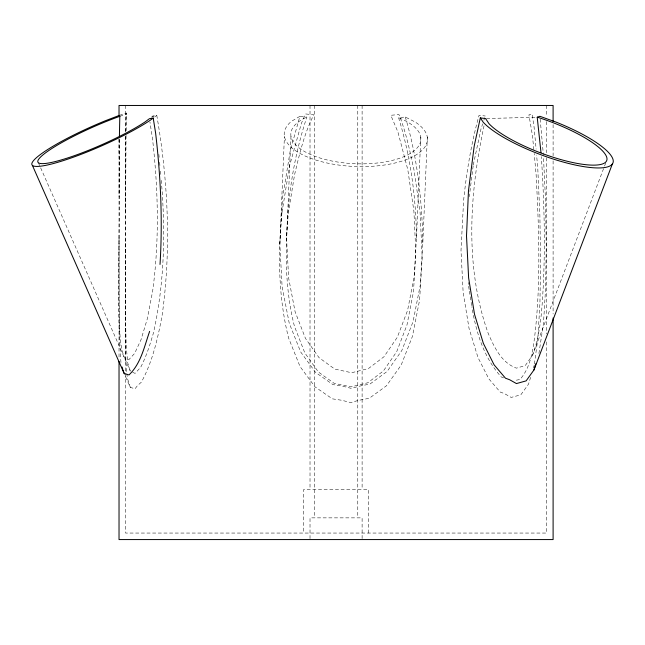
<?xml version="1.0" encoding="UTF-8"?>
<svg xmlns="http://www.w3.org/2000/svg" width="645" height="645" viewBox="0 0 645 645"><rect width="100%" height="100%" fill="white"/><g stroke="black" fill="none" stroke-linecap="round" stroke-linejoin="round"><path stroke-width="0.48" stroke-dasharray="3.23 2.42" d="M119.035 237.884L119.148 304.762C120.292 322.46 117.954 341.189 124.541 358.08L128.968 359.547L134.628 353.412L140.989 339.802L147.294 318.856L152.655 291.008C159.517 240.496 158.251 189.243 152.494 138.683L149.938 122.042M119.099 139.022L119.027 151.527C120.768 222.227 116.06 293.185 121.042 363.756M125.662 136.732L125.541 339.028L125.872 360.176L126.815 373.02M119.357 139.796L119.035 196.628M125.727 131.806L126.114 113.02L119.349 115.391M126.065 135.434L125.549 211.407M126.162 130.725L126.815 114.02L126.114 113.02M427.321 137.054L422.822 242.851L420.218 285.267L413.066 321.653L401.795 350.566L387.113 371.439L369.972 384.041L358.427 386.371L351.509 388.443L342.1 386.033L332.957 384.605L315.607 372.447L300.667 351.944L289.218 323.137L282.099 286.646L279.841 243.947L284.429 136.256M420.774 137.014L416.468 238.15L414.098 276.907L407.584 310.398L397.32 337.254L383.96 356.758L368.376 368.601L351.598 372.729L334.755 369.085L319.009 357.628L305.464 338.415L295.088 311.664L288.646 278.068L286.598 239.118L290.976 136.297M279.841 243.947L282.607 197.483L290.194 150.995L299.869 116.318L306.875 117.108L306.706 117.487C293.773 156.743 287.46 197.83 286.598 239.118M473.156 165.942L469.286 196.652M534.415 363.925L537.93 337.94L539.938 302.924L540.566 261.322L539.889 215.664L537.825 169.377L536.624 155.058M484.016 125.904C469.512 193.71 464.561 267.07 488.16 333.247C494.191 347.075 501.375 362.659 516.435 368.15L525.272 365.554L532.536 355.242L604.188 167.023M473.269 164.999L481.065 128.637L482.645 123.88M533.407 367.956L534.237 365.143M538.914 353.452L543.501 323.298L545.597 288.065L546.234 246.446L545.549 200.797L543.525 157.549M532.536 355.242C538.801 338.117 541.139 319.952 542.308 301.852C545.702 253.517 544.428 204.965 541.365 156.646M530.617 377.333L528.529 384.138L520.813 394.821L511.187 397.417L504.487 393.627L500.206 392.055L488.765 378.728L477.969 357.475L469.052 328.458L463.134 292.306L460.998 250.47L463.61 200.49C466.545 171.747 471.334 143.134 479.058 115.294L485.266 116.003M483.879 120.188L484.709 117.672M604.55 166.079L605.986 162.314M151.502 117.132L153.002 115.971L156.783 115.374C168.192 181.334 171.376 249.067 162.113 315.486C157.759 338.44 152.623 361.531 141.368 382.146L137.345 385.742L135.079 388.774L130.314 387.403L124.163 373.463M154.639 116.979L156.783 115.374M299.869 116.318L291.459 121.333A71.684 29.831 2.4 0 0 360.958 166.612A71.684 29.831 2.4 0 0 415.211 122.018L405.294 117.011L398.57 117.704A65.105 27.09 2.4 0 1 404.995 156.163A65.105 27.09 2.4 0 1 313.244 155.63A65.105 27.09 2.4 0 1 306.73 117.164M119.809 116.318L126.815 114.02M516.314 380.187L519.967 379.486C529.924 368.295 532.439 353.025 534.415 338.649C541.099 284.324 538.954 229.306 536.124 174.755L534.221 153.51M486.564 118.527L536.221 117.237M503.681 377.906L501.262 376.954C483.815 357.725 475.994 331.949 471.866 306.754M132.668 372.294L135.071 373.382L140.715 367.215C146.391 356.266 149.995 344.664 153.462 332.844C164.612 282.857 165.588 231.063 161.266 180.189M152.889 116.1L153.196 116.801L153.002 115.971M38.386 162.717L130.298 371.149M130.314 387.403L127.307 377.954L126.912 374.003M130.193 370.577L127.766 363.014L126.202 346.26L125.622 321.855L125.557 241.746M398.57 117.704C410.639 156.695 416.041 197.394 416.468 238.15M405.294 117.011C417.509 157.791 422.056 200.401 422.822 242.851M468.633 286.34L469.246 290.234M469.399 291.201L471.713 305.778M540.171 119.099L543.388 154.768M533.834 149.624L532.367 135.079L528.916 114.866L532.052 113.963L534.052 126.855L536.124 149.132M158.863 154.316L159.138 157.291M159.597 162.266L159.968 166.241M160.42 171.207L160.79 175.182M468.23 282.502L468.326 284.397M553.104 124.606L553.104 155.824M553.104 160.863L553.104 313.954M546.589 105.466L546.589 116.535M546.589 121.566L546.589 152.752M546.589 157.783L546.589 333.852M546.589 341.898L546.589 533.052L125.541 533.052L125.541 373.205M368.626 533.052L368.626 489.644L303.513 489.644L303.513 533.052M362.111 105.466L362.111 489.644M362.111 538.575L362.111 517.862L310.019 517.862L310.019 538.575M357.773 105.433L357.773 517.862M314.365 105.433L314.365 517.862M310.019 105.466L310.019 489.644M125.541 105.466L125.541 132.16M125.541 136.119L125.541 372.205M119.027 139.03L119.027 357.499M281.97 212.568C277.906 254.469 278.253 297.022 288.589 338.02L300.046 366.562L314.994 386.855L332.352 398.836L341.923 400.303L350.904 402.609L357.757 400.545L369.367 398.231L386.5 385.75L401.174 365.078L412.437 336.359L419.589 300.119L422.185 257.782L420.064 211.713L414.098 170.449C409.914 151.672 406.229 132.427 398.933 114.552L390.822 115.286L397.901 131.927L407.801 169.7L413.913 211.246L415.84 252.961L413.477 291.613L406.963 324.999L396.699 351.694L383.356 371.02L367.771 382.775L350.993 386.887L334.142 383.315L318.396 372.012L304.843 352.952L294.459 326.394C284.953 289.025 284.888 250.187 288.468 212.011L294.572 174.739C299.433 154.349 304.15 133.563 313.817 114.786L305.48 113.947L301.417 123.276L289.565 165.829L281.97 212.568"/><path stroke-width="0.97" d="M119.414 135.781L119.809 116.318L119.349 115.391L105.441 120.712A71.684 10.844 -23.8 0 0 37.023 166.426A71.684 10.844 -23.8 0 0 150.043 120.413L153.212 118.043L155.614 133.039C160.686 176.641 162.75 220.59 160.016 264.434M541.002 152.704L537.212 117.213L538.986 117.713A65.113 16.319 20.8 0 1 605.792 155.147A65.113 16.319 20.8 0 1 563.23 160.226A65.113 16.319 20.8 0 1 488.999 123.679L485.572 118.559L480.323 117.898L474.196 146.109L468.464 190.904L466.512 235.981L468.625 277.89L474.494 314.18L483.347 343.358L494.07 364.788L505.478 378.204L509.695 379.768L516.452 383.573L526.118 380.881L533.947 369.972L612.436 163.79M535.826 363.772L533.947 369.972M149.64 331.369C144.319 346.494 140.973 363.595 128.984 374.939L124.163 373.463L32.419 165.434M537.212 117.213L539.897 116.302L555.853 122.026A71.684 17.971 20.8 0 1 598.536 167.958A71.684 17.971 20.8 0 1 483.266 122.292L480.323 117.898M153.212 118.043L149.422 118.688L145.23 121.824A65.113 9.844 -23.8 0 1 65.919 158.517A65.113 9.844 -23.8 0 1 44.271 153.824A65.113 9.844 -23.8 0 1 119.809 116.318M124.163 373.463L123.026 370.028M122.05 367.013L122.752 369.222M553.104 121.583L553.104 105.466L119.027 105.466L119.027 115.334M553.104 317.985L553.104 539.567L119.027 539.567L119.027 361.522"/></g></svg>
